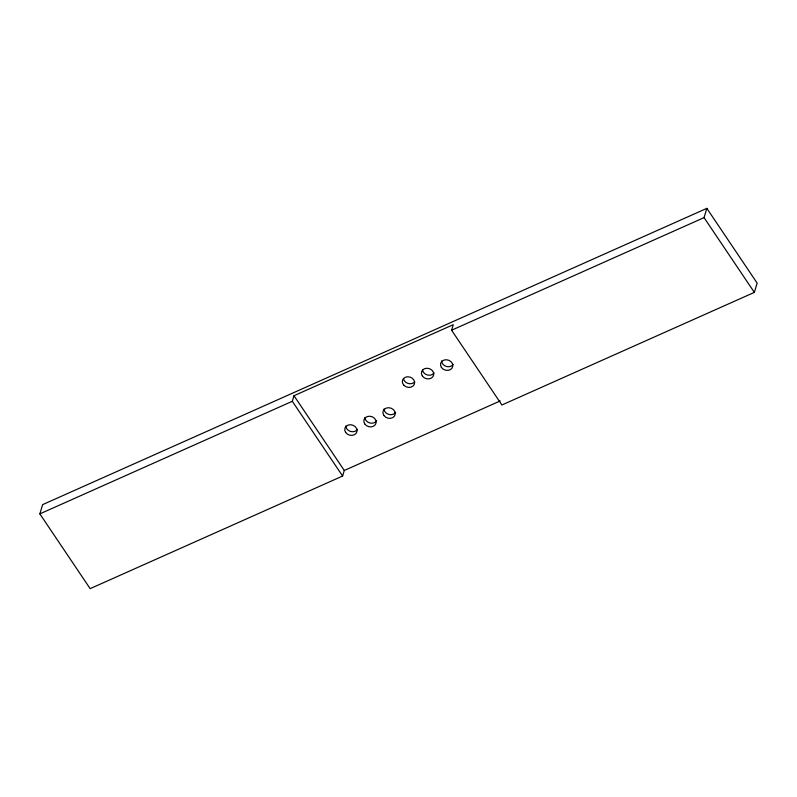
<?xml version="1.0" encoding="UTF-8"?>
<svg xmlns="http://www.w3.org/2000/svg" width="797" height="797" viewBox="0 0 797 797"><rect width="100%" height="100%" fill="white"/><g stroke="black" fill="none" stroke-linecap="round" stroke-linejoin="round"><path stroke-width="1.2" d="M39.85 513.886L42.649 504.621L706.849 208.356L757.15 283.114L754.351 292.379L501.901 404.986L451.59 330.227L453.274 324.668L293.983 395.72L292.31 401.28L39.85 513.886L90.151 588.644L342.61 476.038L344.284 470.479L500.187 400.941M451.59 330.227L704.05 217.621L706.849 208.356M704.05 217.621L754.351 292.379M293.983 395.72L344.284 470.479M292.31 401.28L342.61 476.038M357.445 429.354A6.246 5.25 16.8 0 1 350.58 431.426A6.246 5.25 16.8 0 1 345.848 426.006M376.533 420.846A6.246 5.25 16.8 0 1 369.669 422.918A6.246 5.25 16.8 0 1 364.936 417.489M395.631 412.308A6.246 5.25 16.8 0 1 388.787 414.41A6.246 5.25 16.8 0 1 384.024 409.01M414.719 381.793A6.246 5.25 16.8 0 1 408.373 383.506A6.246 5.25 16.8 0 1 403.551 378.904M434.116 372.866A6.246 5.25 16.8 0 1 427.252 374.939A6.246 5.25 16.8 0 1 422.52 369.509M453.204 364.349A6.246 5.25 16.8 0 1 446.34 366.421A6.246 5.25 16.8 0 1 441.608 361.001M345.639 432.422A6.246 5.25 16.8 0 0 356.329 433.06A6.246 5.25 16.8 0 0 350.73 424.741A6.246 5.25 16.8 0 0 345.639 432.422M364.727 423.914A6.246 5.25 16.8 0 0 375.417 424.552A6.246 5.25 16.8 0 0 369.818 416.233A6.246 5.25 16.8 0 0 364.727 423.914M383.825 415.426A6.246 5.25 16.8 0 0 394.515 416.014A6.246 5.25 16.8 0 0 388.866 407.715A6.246 5.25 16.8 0 0 383.825 415.426M403.83 385.2A6.246 5.25 16.8 0 0 414.32 384.313A6.246 5.25 16.8 0 0 407.317 376.782A6.246 5.25 16.8 0 0 403.83 385.2M422.31 375.935A6.246 5.25 16.8 0 0 433 376.573A6.246 5.25 16.8 0 0 427.401 368.254A6.246 5.25 16.8 0 0 422.31 375.935M441.399 367.417A6.246 5.25 16.8 0 0 452.088 368.055A6.246 5.25 16.8 0 0 446.489 359.746A6.246 5.25 16.8 0 0 441.399 367.417"/></g></svg>
